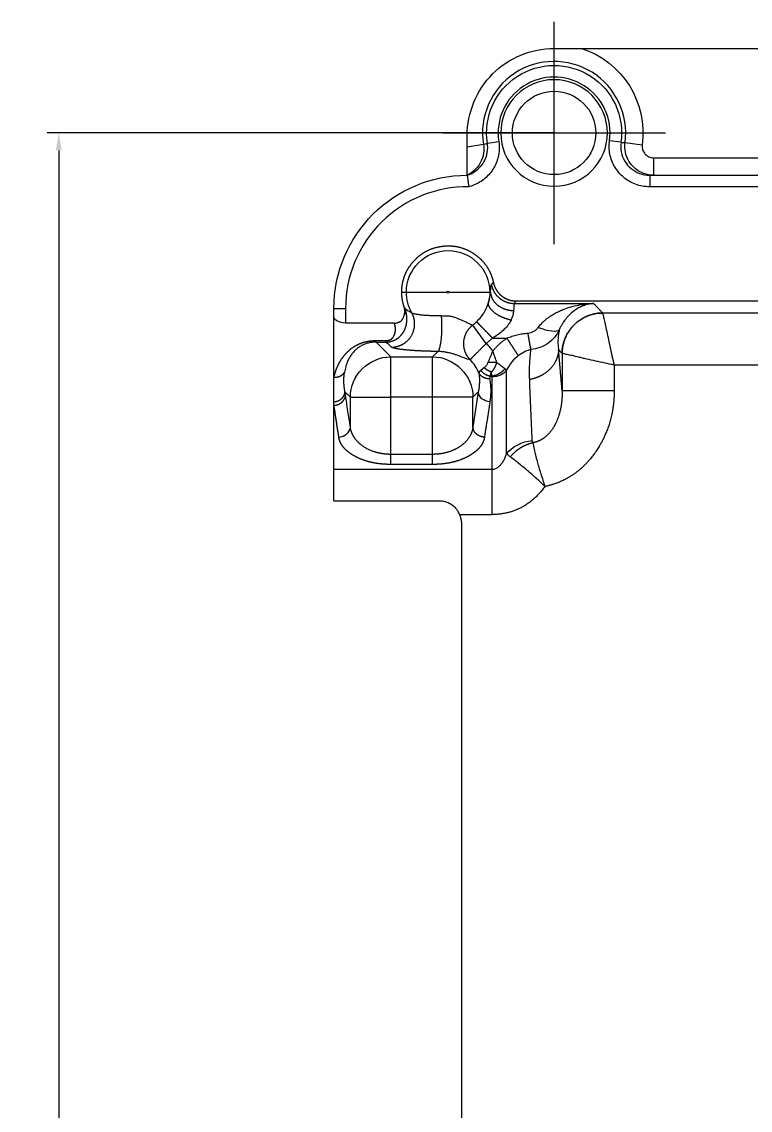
# Model space of a CAD drawing. Header units: millimetres. Extents: x 958 to 3026, y 447 to 1692.
# Drawn here: x 1349 to 1411.9, y 968.7 to 1062.7 of the extents above; entities that cross this region are included whole.
import ezdxf
from ezdxf.lldxf.tags import DXFTag

# ---------------------------------------------------------------- set-up
doc = ezdxf.new("R2010")
doc.units = ezdxf.units.MM
for name, color, linetype, true_color in [('1', 7, 'Continuous', 0xffffff), ('2', 7, 'Continuous', 0xffffff), ('Top', 7, 'Continuous', 0xffffff)]:
    doc.layers.add(name, color=color, linetype=linetype, true_color=true_color)
doc.layers.add('尺寸线层2', color=3, linetype='Continuous')
doc.styles.get("Standard").update_dxf_attribs({"font": 'txt', "bigfont": 'gbcbig.shx'})
doc.styles.add('标准', font='txt.shx')
tags = doc.linetypes.add('PHANTOM', pattern=[50.5, 18, -6.5, 6.5, -6.5, 6.5, -6.5]).pattern_tags.tags
tags[14:15] = [DXFTag(74, 4), DXFTag(75, 0), DXFTag(340, '0'), DXFTag(46, 0.0), DXFTag(50, 0.0), DXFTag(44, 0.0), DXFTag(45, 0.0)]
tags[12:13] = [DXFTag(74, 4), DXFTag(75, 0), DXFTag(340, '0'), DXFTag(46, 0.0), DXFTag(50, 0.0), DXFTag(44, 0.0), DXFTag(45, 0.0)]
tags[10:11] = [DXFTag(74, 4), DXFTag(75, 0), DXFTag(340, '0'), DXFTag(46, 0.0), DXFTag(50, 0.0), DXFTag(44, 0.0), DXFTag(45, 0.0)]
tags[8:9] = [DXFTag(74, 4), DXFTag(75, 0), DXFTag(340, '0'), DXFTag(46, 0.0), DXFTag(50, 0.0), DXFTag(44, 0.0), DXFTag(45, 0.0)]
tags[6:7] = [DXFTag(74, 4), DXFTag(75, 0), DXFTag(340, '0'), DXFTag(46, 0.0), DXFTag(50, 0.0), DXFTag(44, 0.0), DXFTag(45, 0.0)]
tags[4:5] = [DXFTag(74, 4), DXFTag(75, 0), DXFTag(340, '0'), DXFTag(46, 0.0), DXFTag(50, 0.0), DXFTag(44, 0.0), DXFTag(45, 0.0)]
doc.dimstyles.new('小粟 Standard', dxfattribs={"dimtxt": 2.5, "dimasz": 1.5, "dimexe": 1, "dimexo": 0.05, "dimgap": 0.3, "dimtad": 1, "dimzin": 0, "dimdsep": 46, "dimtxsty": 'Standard', "dimcen": 0.09, "dimadec": 1, "dimazin": 0, "dimtfac": 1, "dimtmove": 0, "dimatfit": 3, "dimfxl": 1, "dimtolj": 1, "dimtzin": 0, "dimlwd": 13, "dimlwe": 13, "dimarcsym": 0})

# ---------------------------------------------------------------- blocks, each defined once
blk = doc.blocks.new('*D81')
at = {"layer": 'Defpoints', "color": 0}
for p in [(1394.926, 1053.088), (1352.177, 865.088), (1394.926, 865.088)]:
    blk.add_point(p, dxfattribs=at)
at = {"layer": '尺寸线层2', "color": 0, "lineweight": 13}
for p, q in [((1394.876, 1053.088), (1351.177, 1053.088)), ((1352.177, 1051.588), (1352.177, 866.588)), ((1394.876, 865.088), (1351.177, 865.088))]:
    blk.add_line(p, q, dxfattribs=at)
at = {"layer": '尺寸线层2', "color": 0}
for points in [[(1351.927, 1051.588), (1352.427, 1051.588), (1352.177, 1053.088)], [(1351.927, 866.588), (1352.427, 866.588), (1352.177, 865.088)]]:
    blk.add_solid(points, dxfattribs=at)
at = {"layer": '尺寸线层2', "color": 0, "insert": (1350.627, 959.088), "char_height": 2.5, "attachment_point": 5, "rotation": 90, "style": '标准'}
blk.add_mtext('\\A1;188.00', dxfattribs=at)

msp = doc.modelspace()

# ---------------------------------------------------------------- linework, layer by layer
at = {"layer": '1', "color": 5, "linetype": 'PHANTOM', "lineweight": 13, "ltscale": 0.12}
msp.add_line((1385.326, 1053.088), (1404.526, 1053.088), dxfattribs=at)
at = {"layer": '2', "color": 7, "linetype": 'Continuous', "lineweight": 20}
for p, q in [((1397.291, 1060.388), (1451.562, 1060.388)), ((1403.181, 1049.438), (1445.672, 1049.438)), ((1391.642, 1038.591), (1460.962, 1038.591)), ((1375.926, 1037.245), (1375.926, 1037.938)), ((1381.132, 1036.672), (1376.926, 1036.672)), ((1375.926, 1021.338), (1384.926, 1021.338)), ((1386.926, 1019.338), (1386.926, 898.838))]:
    msp.add_line(p, q, dxfattribs=at)
at = {"layer": '2', "color": 155, "linetype": 'Continuous', "lineweight": 13}
for p, q in [((1388.83, 1052.101), (1387.426, 1051.874)), ((1389.165, 1052.207), (1390.153, 1052.358)), ((1400.699, 1052.283), (1399.709, 1052.421)), ((1401.047, 1052.269), (1402.532, 1052.071)), ((1403.525, 1049.438), (1403.525, 1050.938)), ((1403.525, 1050.938), (1413.226, 1050.938)), ((1403.181, 1049.438), (1403.181, 1048.438)), ((1445.672, 1048.438), (1403.181, 1048.438)), ((1381.776, 1039.338), (1382.176, 1039.338)), ((1382.176, 1039.338), (1385.672, 1039.338)), ((1385.881, 1039.338), (1389.377, 1039.338)), ((1389.377, 1039.338), (1389.436, 1039.338)), ((1375.926, 1037.938), (1376.926, 1037.938)), ((1376.926, 1037.938), (1376.926, 1036.672)), ((1391.478, 1038.373), (1398.336, 1038.373)), ((1413.214, 1037.541), (1399.113, 1037.541)), ((1389.076, 1034.922), (1387.899, 1036.498)), ((1379.556, 1035.164), (1380.407, 1035.164)), ((1379.556, 1035.036), (1380.407, 1035.036)), ((1389.611, 1035.377), (1390.854, 1035.377)), ((1380.83, 1030.275), (1380.83, 1033.762)), ((1380.83, 1033.762), (1384.433, 1033.762)), ((1384.433, 1030.275), (1384.433, 1033.762)), ((1395.617, 1034.046), (1395.617, 1030.838)), ((1413.214, 1033.047), (1400.111, 1033.047)), ((1400.111, 1033.047), (1400.111, 1030.838)), ((1389.4, 1032.087), (1389.563, 1032.087)), ((1389.58, 1024.052), (1389.58, 1032.024)), ((1390.827, 1025.39), (1390.827, 1032.603)), ((1377.343, 1030.275), (1380.83, 1030.275)), ((1377.343, 1027.692), (1377.343, 1030.275)), ((1384.433, 1030.275), (1380.83, 1030.275)), ((1380.83, 1025.34), (1380.83, 1030.275)), ((1387.92, 1030.275), (1384.433, 1030.275)), ((1384.433, 1025.34), (1384.433, 1030.275)), ((1387.92, 1027.692), (1387.92, 1030.275)), ((1384.433, 1025.34), (1380.83, 1025.34)), ((1384.433, 1024.472), (1380.83, 1024.472)), ((1375.926, 1024.052), (1389.58, 1024.052)), ((1386.756, 1020.147), (1389.58, 1020.147))]:
    msp.add_line(p, q, dxfattribs=at)
at = {"layer": '2', "color": 7, "linetype": 'Continuous', "lineweight": 20, "extrusion": (0, 0, -1)}
msp.add_circle((-1394.926, 1053.088), 4.6, dxfattribs=at)
at = {"layer": '2', "color": 7, "linetype": 'Continuous', "lineweight": 20}
msp.add_circle((1394.926, 1053.088), 3.6, dxfattribs=at)
at = {"layer": '2', "color": 155, "linetype": 'Continuous', "lineweight": 13, "extrusion": (0, 0, -1)}
for centre, radius, start, end in [((-1394.926, 1053.088), 7.673, 107.9493, 187.62041), ((-1394.926, 1053.088), 5.828, 351.30398, 187.94053), ((-1385.776, 1039.338), 3.6, 0, 180), ((-1385.776, 1039.338), 3.6, 330.55621, 0), ((-1385.776, 1039.338), 3.6, 180, 194.0354)]:
    msp.add_arc(centre, radius, start, end, dxfattribs=at)
at = {"layer": '2', "color": 155, "linetype": 'Continuous', "lineweight": 13}
for centre, radius, start, end in [((1394.926, 1053.088), 6.176, 352.37959, 189.19743), ((1394.926, 1053.088), 4.829, 352.05947, 188.69602), ((1387.426, 1037.938), 10.5, 89.26456, 180), ((1385.776, 1039.338), 3.546, 306.76925, 314.06672)]:
    msp.add_arc(centre, radius, start, end, dxfattribs=at)
at = {"layer": '2', "color": 7, "linetype": 'Continuous', "lineweight": 20, "extrusion": (0, 0, -1)}
msp.add_arc((-1387.426, 1037.938), 11.5, 0, 90, dxfattribs=at)
msp.add_ellipse((1376.926, 1037.245), major_axis=(-1, 0), ratio=0.572705, start_param=4.712389, end_param=6.283185, dxfattribs=at)
at = {"layer": '2', "color": 7, "linetype": 'Continuous', "lineweight": 20}
for points, degree, knots in [([(1387.426, 1052.87), (1387.426, 1054.826), (1388.237, 1056.793), (1390.997, 1059.567), (1392.941, 1060.388), (1394.926, 1060.388)], 3, [0, 0, 0, 0, 0.5, 0.5, 1, 1, 1, 1]), ([(1387.426, 1049.438), (1387.695, 1049.521), (1387.953, 1049.652), (1388.405, 1049.987), (1388.606, 1050.195), (1388.921, 1050.66), (1389.04, 1050.923), (1389.183, 1051.466), (1389.209, 1051.753), (1389.181, 1052.09), (1389.174, 1052.149), (1389.165, 1052.207)], 3, [0, 0, 0, 0, 0.238108, 0.238108, 0.476186, 0.476186, 0.713868, 0.713868, 0.950917, 0.950917, 1, 1, 1, 1]), ([(1388.83, 1052.101), (1388.87, 1051.855), (1388.873, 1051.601), (1388.8, 1051.077), (1388.713, 1050.803), (1388.504, 1050.398), (1388.406, 1050.249), (1388.117, 1049.897), (1387.899, 1049.708), (1387.584, 1049.517), (1387.506, 1049.476), (1387.426, 1049.438)], 3, [0, 0, 0, 0, 0.232104, 0.232104, 0.493545, 0.493545, 0.656704, 0.656704, 0.91872, 0.91872, 1, 1, 1, 1]), ([(1387.426, 1049.438), (1387.426, 1049.438), (1387.426, 1049.794), (1387.426, 1050.769), (1387.426, 1051.333), (1387.426, 1051.874)], 3, [0, 0, 0, 0, 0.5, 0.5, 1, 1, 1, 1]), ([(1400.699, 1052.283), (1400.66, 1052.006), (1400.669, 1051.719), (1400.779, 1051.171), (1400.882, 1050.903), (1401.168, 1050.422), (1401.355, 1050.203), (1401.784, 1049.844), (1402.033, 1049.698), (1402.576, 1049.494), (1402.881, 1049.438), (1403.181, 1049.438)], 3, [0, 0, 0, 0, 0.196836, 0.196836, 0.393701, 0.393701, 0.590716, 0.590716, 0.78805, 0.78805, 1, 1, 1, 1]), ([(1403.525, 1049.438), (1403.23, 1049.438), (1402.931, 1049.492), (1402.392, 1049.692), (1402.143, 1049.836), (1401.713, 1050.193), (1401.526, 1050.411), (1401.238, 1050.89), (1401.134, 1051.158), (1401.028, 1051.667), (1401.014, 1051.913), (1401.038, 1052.192), (1401.042, 1052.231), (1401.047, 1052.269)], 3, [0, 0, 0, 0, 0.209183, 0.209183, 0.407177, 0.407177, 0.605007, 0.605007, 0.802825, 0.802825, 0.972788, 0.972788, 1, 1, 1, 1]), ([(1387.426, 1049.438), (1387.426, 1049.438), (1387.429, 1049.419), (1387.44, 1049.346), (1387.448, 1049.292), (1387.468, 1049.154), (1387.48, 1049.069), (1387.505, 1048.882), (1387.519, 1048.776), (1387.542, 1048.596), (1387.551, 1048.522), (1387.56, 1048.446), (1387.561, 1048.441), (1387.561, 1048.437)], 3, [0, 0, 0, 0, 0.212186, 0.212186, 0.424299, 0.424299, 0.637549, 0.637549, 0.852986, 0.852986, 0.992128, 0.992128, 1, 1, 1, 1]), ([(1381.776, 1039.338), (1381.776, 1039.53), (1381.808, 1039.901), (1381.905, 1040.44), (1382.117, 1040.993), (1382.311, 1041.357), (1382.583, 1041.769), (1382.995, 1042.227), (1383.361, 1042.54), (1383.819, 1042.856), (1384.461, 1043.14), (1385.076, 1043.287), (1385.642, 1043.346), (1386.123, 1043.334), (1386.675, 1043.262), (1387.343, 1043.044), (1387.898, 1042.741), (1388.268, 1042.473), (1388.593, 1042.195), (1388.97, 1041.781), (1389.333, 1041.224), (1389.54, 1040.717), (1389.648, 1040.36), (1389.689, 1040.172)], 2, [0, 0, 0, 0.03125, 0.0625, 0.125, 0.165816, 0.196429, 0.25, 0.296647, 0.331633, 0.392857, 0.454082, 0.5, 0.546647, 0.581633, 0.642857, 0.704082, 0.75, 0.778571, 0.821429, 0.875, 0.9375, 0.96875, 1, 1, 1]), ([(1389.689, 1040.172), (1389.707, 1040.086), (1389.756, 1039.921), (1389.849, 1039.685), (1390.036, 1039.38), (1390.268, 1039.131), (1390.448, 1038.985), (1390.61, 1038.872), (1390.84, 1038.75), (1391.131, 1038.647), (1391.381, 1038.605), (1391.553, 1038.591), (1391.642, 1038.591)], 2, [0, 0, 0, 0.0625, 0.125, 0.25, 0.392857, 0.5, 0.557143, 0.642857, 0.75, 0.875, 0.9375, 1, 1, 1]), ([(1382.036, 1037.963), (1382.135, 1037.887), (1382.332, 1037.735), (1382.538, 1037.624), (1382.641, 1037.568)], 3, [0, 0, 0, 0, 0.500087, 1, 1, 1, 1]), ([(1382.641, 1037.568), (1382.655, 1037.559), (1382.683, 1037.541), (1382.765, 1037.513), (1382.871, 1037.485), (1383.044, 1037.449), (1383.306, 1037.409), (1383.673, 1037.371), (1384.062, 1037.345), (1384.451, 1037.329), (1384.773, 1037.322), (1385.022, 1037.318), (1385.144, 1037.315), (1385.205, 1037.314)], 3, [0, 0, 0, 0, 0.078195, 0.155215, 0.230722, 0.304409, 0.445147, 0.576022, 0.696277, 0.806068, 0.906551, 0.953978, 1, 1, 1, 1]), ([(1385.205, 1037.314), (1385.311, 1037.314), (1385.507, 1037.313), (1385.747, 1037.307), (1385.919, 1037.286), (1386.043, 1037.264), (1386.168, 1037.235), (1386.341, 1037.185), (1386.566, 1037.104), (1386.837, 1036.991), (1387.113, 1036.865), (1387.405, 1036.725), (1387.697, 1036.569), (1387.827, 1036.523), (1387.899, 1036.498)], 3, [0, 0, 0, 0, 0.080827, 0.147856, 0.179073, 0.210781, 0.243591, 0.278039, 0.35349, 0.439708, 0.538003, 0.648729, 0.803704, 1, 1, 1, 1]), ([(1387.674, 1033.518), (1387.445, 1033.758), (1387.267, 1034.048), (1387.152, 1034.373), (1387.065, 1035.056), (1387.254, 1035.72), (1387.417, 1036.027), (1387.637, 1036.29), (1387.899, 1036.498)], 5, [0, 0, 0, 0, 0, 0, 0.5, 0.5, 0.5, 1, 1, 1, 1, 1, 1]), ([(1377.343, 1030.275), (1377.35, 1031.184), (1377.729, 1032.087), (1379.018, 1033.376), (1379.921, 1033.755), (1380.83, 1033.762)], 3, [0, 0, 0, 0, 0.5, 0.5, 1, 1, 1, 1]), ([(1384.433, 1033.762), (1385.342, 1033.755), (1386.245, 1033.376), (1387.534, 1032.087), (1387.913, 1031.184), (1387.92, 1030.275)], 3, [0, 0, 0, 0, 0.5, 0.5, 1, 1, 1, 1]), ([(1389.247, 1033.289), (1389.311, 1033.443), (1389.41, 1033.677), (1389.541, 1034.006), (1389.606, 1034.177), (1389.639, 1034.263)], 3, [0, 0, 0, 0, 0.489639, 0.742169, 1, 1, 1, 1]), ([(1393.079, 1026.351), (1393.117, 1026.166), (1393.206, 1025.734), (1393.436, 1024.801), (1393.713, 1023.856), (1393.95, 1023.117), (1394.078, 1022.744), (1394.139, 1022.566)], 3, [0, 0, 0, 0, 0.214869, 0.501819, 0.750841, 0.881728, 1, 1, 1, 1]), ([(1389.58, 1024.052), (1389.633, 1024.056), (1389.748, 1024.065), (1389.916, 1024.13), (1390.086, 1024.233), (1390.255, 1024.38), (1390.42, 1024.571), (1390.575, 1024.806), (1390.717, 1025.083), (1390.789, 1025.284), (1390.827, 1025.39)], 3, [0, 0, 0, 0, 0.072689, 0.155556, 0.252437, 0.365614, 0.496386, 0.645474, 0.813272, 1, 1, 1, 1]), ([(1394.139, 1022.566), (1393.897, 1022.796), (1393.324, 1023.338), (1392.436, 1024.112), (1391.651, 1024.744), (1391.298, 1025.008), (1391.15, 1025.12)], 3, [0, 0, 0, 0, 0.210322, 0.497857, 0.788312, 1, 1, 1, 1]), ([(1384.926, 1021.338), (1384.98, 1021.337), (1385.086, 1021.336), (1385.289, 1021.317), (1385.62, 1021.255), (1386.058, 1021.066), (1386.403, 1020.742), (1386.623, 1020.423), (1386.711, 1020.241), (1386.756, 1020.147)], 3, [0, 0, 0, 0, 0.069034, 0.135664, 0.262803, 0.501605, 0.74036, 0.866719, 1, 1, 1, 1])]:
    msp.add_open_spline(points, degree=degree, knots=knots, dxfattribs=at)
for points, degree in [([(1394.926, 1060.388), (1395.715, 1060.388), (1396.503, 1060.388), (1397.291, 1060.388)], 3), ([(1387.426, 1051.874), (1387.426, 1052.206), (1387.426, 1052.538), (1387.426, 1052.87)], 3), ([(1381.971, 1038.105), (1381.776, 1038.706), (1381.776, 1039.338)], 2), ([(1382.008, 1037.407), (1382.087, 1037.748), (1381.971, 1038.105)], 2), ([(1375.926, 1036.672), (1375.926, 1037.245)], 1), ([(1375.926, 1031.972), (1375.926, 1036.672)], 1), ([(1381.132, 1036.672), (1381.837, 1036.672), (1382.008, 1037.407)], 2), ([(1389.984, 1033.27), (1389.873, 1033.573), (1389.754, 1033.908), (1389.639, 1034.263)], 3), ([(1375.926, 1029.874), (1375.926, 1031.972)], 1), ([(1375.926, 1029.576), (1375.926, 1029.874)], 1), ([(1375.926, 1024.052), (1375.926, 1029.576)], 1), ([(1375.926, 1021.338), (1375.926, 1023.129), (1375.926, 1024.052)], 2), ([(1386.756, 1020.147), (1386.926, 1019.761), (1386.926, 1019.338)], 2)]:
    msp.add_open_spline(points, degree=degree, dxfattribs=at)
at = {"layer": '2', "color": 155, "linetype": 'Continuous', "lineweight": 13}
for points, degree, knots in [([(1390.153, 1052.358), (1390.212, 1051.971), (1390.205, 1051.569), (1390.06, 1050.799), (1389.921, 1050.422), (1389.53, 1049.743), (1389.273, 1049.433), (1388.679, 1048.921), (1388.333, 1048.712), (1387.968, 1048.569), (1387.835, 1048.517), (1387.699, 1048.473), (1387.561, 1048.437)], 3, [0, 0, 0, 0, 0.229223, 0.229223, 0.458433, 0.458433, 0.687833, 0.687833, 0.917553, 0.917553, 0.917553, 1, 1, 1, 1]), ([(1388.83, 1052.101), (1388.884, 1052.121), (1388.938, 1052.14), (1389.05, 1052.176), (1389.107, 1052.192), (1389.165, 1052.207)], 3, [0, 0, 0, 0, 0.485897, 0.485897, 1, 1, 1, 1]), ([(1403.181, 1048.438), (1402.761, 1048.438), (1402.335, 1048.516), (1401.575, 1048.803), (1401.227, 1049.006), (1400.627, 1049.509), (1400.366, 1049.816), (1399.967, 1050.489), (1399.822, 1050.864), (1399.668, 1051.631), (1399.655, 1052.034), (1399.709, 1052.421)], 3, [0, 0, 0, 0, 0.211811, 0.211811, 0.409072, 0.409072, 0.606097, 0.606097, 0.803046, 0.803046, 1, 1, 1, 1]), ([(1400.699, 1052.283), (1400.769, 1052.28), (1400.84, 1052.277), (1400.957, 1052.273), (1401.002, 1052.271), (1401.047, 1052.269)], 3, [0, 0, 0, 0, 0.610092, 0.610092, 1, 1, 1, 1]), ([(1402.532, 1052.071), (1402.517, 1051.96), (1402.521, 1051.845), (1402.567, 1051.626), (1402.609, 1051.519), (1402.724, 1051.327), (1402.799, 1051.24), (1402.971, 1051.097), (1403.071, 1051.04), (1403.287, 1050.96), (1403.407, 1050.938), (1403.525, 1050.938)], 3, [0, 0, 0, 0, 0.197615, 0.197615, 0.395225, 0.395225, 0.592913, 0.592913, 0.790839, 0.790839, 1, 1, 1, 1]), ([(1389.269, 1038.465), (1389.311, 1038.628), (1389.399, 1038.971), (1389.423, 1039.212), (1389.436, 1039.338)], 3, [0, 0, 0, 0, 0.475977, 1, 1, 1, 1]), ([(1389.436, 1039.338), (1389.444, 1039.429), (1389.459, 1039.617), (1389.468, 1039.819), (1389.483, 1039.965), (1389.502, 1039.997), (1389.512, 1040.014)], 3, [0, 0, 0, 0, 0.225632, 0.466183, 0.723464, 1, 1, 1, 1]), ([(1389.436, 1039.338), (1389.446, 1039.094), (1389.514, 1038.85), (1389.641, 1038.617), (1390.001, 1038.201), (1390.525, 1037.916), (1390.818, 1037.815), (1391.126, 1037.761), (1391.434, 1037.754)], 5, [0, 0, 0, 0, 0, 0, 0.5, 0.5, 0.5, 1, 1, 1, 1, 1, 1]), ([(1388.243, 1036.79), (1388.375, 1036.929), (1388.628, 1037.195), (1388.92, 1037.635), (1389.139, 1038.063), (1389.227, 1038.334), (1389.269, 1038.465)], 3, [0, 0, 0, 0, 0.277348, 0.5346, 0.774236, 1, 1, 1, 1]), ([(1391.207, 1036.939), (1390.885, 1037.005), (1390.563, 1037.107), (1390.26, 1037.24), (1389.726, 1037.555), (1389.389, 1037.926), (1389.281, 1038.116), (1389.242, 1038.299), (1389.269, 1038.465)], 5, [0, 0, 0, 0, 0, 0, 0.5, 0.5, 0.5, 1, 1, 1, 1, 1, 1]), ([(1380.407, 1035.036), (1380.65, 1035.037), (1380.902, 1035.081), (1381.08, 1035.157), (1381.35, 1035.295), (1381.545, 1035.451), (1381.62, 1035.519), (1381.831, 1035.739), (1381.972, 1035.966), (1382.048, 1036.121), (1382.22, 1036.585), (1382.254, 1037.051), (1382.23, 1037.358), (1382.161, 1037.663), (1382.036, 1037.963)], 5, [0, 0, 0, 0, 0, 0, 0.149571, 0.149571, 0.149571, 0.26429, 0.26429, 0.26429, 0.511428, 0.511428, 0.511428, 1, 1, 1, 1, 1, 1]), ([(1380.901, 1034.594), (1381.315, 1034.598), (1381.728, 1034.709), (1382.104, 1034.928), (1382.708, 1035.537), (1382.942, 1036.362), (1382.948, 1036.795), (1382.841, 1037.208), (1382.641, 1037.568)], 5, [0, 0, 0, 0, 0, 0, 0.5, 0.5, 0.5, 1, 1, 1, 1, 1, 1]), ([(1391.434, 1037.754), (1391.425, 1037.689), (1391.409, 1037.563), (1391.35, 1037.294), (1391.263, 1037.079), (1391.207, 1036.939)], 3, [0, 0, 0, 0, 0.27217, 0.529425, 1, 1, 1, 1]), ([(1391.478, 1038.373), (1391.47, 1038.336), (1391.455, 1038.258), (1391.441, 1037.926), (1391.434, 1037.754)], 3, [0, 0, 0, 0, 0.482309, 1, 1, 1, 1]), ([(1393.56, 1036.306), (1393.675, 1036.449), (1393.858, 1036.673), (1394.151, 1036.937), (1394.413, 1037.145), (1394.707, 1037.346), (1395.035, 1037.539), (1395.395, 1037.72), (1395.855, 1037.912), (1396.406, 1038.094), (1397.04, 1038.244), (1397.682, 1038.341), (1398.118, 1038.362), (1398.336, 1038.373)], 3, [0, 0, 0, 0, 0.09495, 0.149784, 0.209628, 0.274523, 0.344472, 0.419454, 0.499427, 0.624826, 0.750178, 0.875275, 1, 1, 1, 1]), ([(1398.336, 1038.373), (1398.206, 1038.357), (1397.942, 1038.326), (1397.539, 1038.211), (1397.205, 1038.07), (1396.943, 1037.926), (1396.673, 1037.752), (1396.401, 1037.537), (1396.13, 1037.269), (1395.946, 1037.057), (1395.777, 1036.833), (1395.625, 1036.597), (1395.49, 1036.355), (1395.413, 1036.181), (1395.375, 1036.097)], 3, [0, 0, 0, 0, 0.120819, 0.244398, 0.370496, 0.434406, 0.498823, 0.643578, 0.710943, 0.775016, 0.835865, 0.893572, 0.94824, 1, 1, 1, 1]), ([(1395.617, 1034.046), (1395.619, 1034.959), (1395.997, 1035.867), (1397.291, 1037.161), (1398.199, 1037.539), (1399.113, 1037.541)], 3, [0, 0, 0, 0, 0.5, 0.5, 1, 1, 1, 1]), ([(1399.113, 1037.541), (1398.565, 1037.539), (1398.017, 1037.43), (1397.497, 1037.214), (1396.569, 1036.59), (1395.944, 1035.662), (1395.728, 1035.142), (1395.619, 1034.594), (1395.618, 1034.046)], 5, [0, 0, 0, 0, 0, 0, 0.5, 0.5, 0.5, 1, 1, 1, 1, 1, 1]), ([(1399.113, 1037.541), (1399.119, 1037.513), (1399.133, 1037.456), (1399.197, 1037.177), (1399.292, 1036.741), (1399.423, 1036.15), (1399.575, 1035.441), (1399.738, 1034.661), (1399.913, 1033.852), (1400.046, 1033.311), (1400.111, 1033.047)], 3, [0, 0, 0, 0, 0.115451, 0.238338, 0.367175, 0.499908, 0.630224, 0.758309, 0.88209, 1, 1, 1, 1]), ([(1380.407, 1035.164), (1380.427, 1035.164), (1380.466, 1035.166), (1380.524, 1035.17), (1380.602, 1035.181), (1380.671, 1035.198), (1380.741, 1035.222), (1380.81, 1035.255), (1380.887, 1035.301), (1380.962, 1035.366), (1381.014, 1035.424), (1381.07, 1035.499), (1381.139, 1035.63), (1381.191, 1035.785), (1381.208, 1035.86), (1381.253, 1036.057), (1381.224, 1036.362), (1381.174, 1036.568), (1381.132, 1036.672)], 2, [0, 0, 0, 0.015625, 0.03125, 0.0625, 0.098214, 0.125, 0.165816, 0.196429, 0.25, 0.290816, 0.321429, 0.375, 0.446429, 0.5, 0.5, 0.75, 0.875, 1, 1, 1]), ([(1384.894, 1034.223), (1384.967, 1034.258), (1385.04, 1034.4), (1385.106, 1034.645), (1385.214, 1035.296), (1385.256, 1036.133), (1385.257, 1036.565), (1385.239, 1036.969), (1385.205, 1037.314)], 5, [0, 0, 0, 0, 0, 0, 0.5, 0.5, 0.5, 1, 1, 1, 1, 1, 1]), ([(1388.243, 1036.79), (1388.278, 1036.754), (1388.346, 1036.684), (1388.446, 1036.581), (1388.7, 1036.318), (1389.039, 1035.967), (1389.224, 1035.776), (1389.418, 1035.576), (1389.611, 1035.377)], 5, [0, 0, 0, 0, 0, 0, 0.5, 0.5, 0.5, 1, 1, 1, 1, 1, 1]), ([(1391.207, 1036.939), (1391.134, 1036.805), (1390.982, 1036.525), (1390.621, 1036.117), (1390.164, 1035.72), (1389.801, 1035.496), (1389.611, 1035.377)], 3, [0, 0, 0, 0, 0.217656, 0.452488, 0.711402, 1, 1, 1, 1]), ([(1390.854, 1035.377), (1390.999, 1035.431), (1391.29, 1035.539), (1391.739, 1035.663), (1392.2, 1035.76), (1392.513, 1035.798), (1392.67, 1035.816)], 3, [0, 0, 0, 0, 0.247359, 0.495826, 0.746338, 1, 1, 1, 1]), ([(1392.67, 1035.816), (1392.848, 1035.851), (1393.11, 1035.902), (1393.399, 1036.108), (1393.506, 1036.239), (1393.56, 1036.306)], 3, [0, 0, 0, 0, 0.507275, 0.748868, 1, 1, 1, 1]), ([(1395.375, 1036.097), (1395.247, 1035.869), (1394.99, 1035.414), (1394.403, 1034.891), (1393.709, 1034.515), (1393.189, 1034.43), (1392.931, 1034.389)], 3, [0, 0, 0, 0, 0.251632, 0.50278, 0.752553, 1, 1, 1, 1]), ([(1395.375, 1036.097), (1395.346, 1035.953), (1395.287, 1035.666), (1395.254, 1035.229), (1395.258, 1034.795), (1395.293, 1034.514), (1395.31, 1034.374)], 3, [0, 0, 0, 0, 0.250867, 0.501203, 0.750931, 1, 1, 1, 1]), ([(1375.926, 1031.972), (1375.971, 1032.181), (1376.118, 1032.673), (1376.442, 1033.395), (1376.738, 1033.778), (1376.845, 1033.916), (1377.129, 1034.228), (1377.439, 1034.488), (1377.766, 1034.714), (1378.058, 1034.857), (1378.265, 1034.945), (1378.555, 1035.04), (1378.921, 1035.121), (1379.233, 1035.154), (1379.446, 1035.164), (1379.556, 1035.164)], 2, [0, 0, 0, 0.1, 0.25, 0.5, 0.5, 0.55, 0.625, 0.675, 0.75, 0.778571, 0.821429, 0.875, 0.9375, 0.96875, 1, 1, 1]), ([(1379.556, 1035.036), (1379.455, 1035.033), (1379.247, 1035.027), (1378.941, 1034.972), (1378.645, 1034.885), (1378.359, 1034.76), (1378.088, 1034.598), (1377.833, 1034.401), (1377.601, 1034.169), (1377.396, 1033.908), (1377.217, 1033.614), (1377.058, 1033.275), (1376.922, 1032.88), (1376.868, 1032.597), (1376.839, 1032.447)], 3, [0, 0, 0, 0, 0.042093, 0.086996, 0.136992, 0.193728, 0.258313, 0.331486, 0.413742, 0.505423, 0.602792, 0.717696, 0.850127, 1, 1, 1, 1]), ([(1380.407, 1035.164), (1380.407, 1035.143), (1380.407, 1035.123), (1380.407, 1035.106), (1380.407, 1035.076), (1380.407, 1035.054), (1380.407, 1035.046), (1380.407, 1035.04), (1380.407, 1035.036)], 5, [0, 0, 0, 0, 0, 0, 0.5, 0.5, 0.5, 1, 1, 1, 1, 1, 1]), ([(1384.894, 1034.223), (1384.686, 1034.226), (1384.287, 1034.235), (1383.714, 1034.252), (1382.968, 1034.288), (1382.35, 1034.334), (1382.11, 1034.357), (1381.812, 1034.386), (1381.415, 1034.442), (1381.134, 1034.497), (1380.99, 1034.544), (1380.922, 1034.577), (1380.901, 1034.594)], 2, [0, 0, 0, 0.0625, 0.125, 0.25, 0.392857, 0.5, 0.5, 0.642857, 0.75, 0.875, 0.9375, 1, 1, 1]), ([(1387.674, 1033.518), (1387.6, 1033.528), (1387.459, 1033.549), (1387.158, 1033.671), (1386.865, 1033.786), (1386.625, 1033.876), (1386.368, 1033.963), (1386.095, 1034.044), (1385.807, 1034.115), (1385.507, 1034.171), (1385.198, 1034.21), (1384.995, 1034.218), (1384.894, 1034.223)], 3, [0, 0, 0, 0, 0.21436, 0.413518, 0.511164, 0.599301, 0.67884, 0.750955, 0.817144, 0.879257, 0.939445, 1, 1, 1, 1]), ([(1391.841, 1033.868), (1391.654, 1033.704), (1391.241, 1033.341), (1390.974, 1032.864), (1390.827, 1032.603)], 3, [0, 0, 0, 0, 0.451705, 1, 1, 1, 1]), ([(1392.931, 1034.389), (1392.761, 1034.341), (1392.367, 1034.231), (1392.032, 1034), (1391.841, 1033.868)], 3, [0, 0, 0, 0, 0.431039, 1, 1, 1, 1]), ([(1392.818, 1031.808), (1392.818, 1031.808), (1392.802, 1032.245), (1392.789, 1033.1), (1392.884, 1033.967), (1392.931, 1034.389)], 3, [0, 0, 0, 0, 0.000019, 0.514273, 1, 1, 1, 1]), ([(1395.31, 1034.374), (1395.301, 1034.013), (1395.219, 1033.653), (1395.067, 1033.306), (1394.634, 1032.671), (1393.986, 1032.194), (1393.619, 1032.006), (1393.225, 1031.877), (1392.818, 1031.808)], 5, [0, 0, 0, 0, 0, 0, 0.500507, 0.500507, 0.500507, 1, 1, 1, 1, 1, 1]), ([(1400.111, 1033.047), (1399.847, 1033.105), (1399.304, 1033.223), (1398.496, 1033.392), (1397.849, 1033.533), (1397.367, 1033.645), (1396.94, 1033.756), (1396.473, 1033.871), (1396.031, 1033.963), (1395.725, 1034.024), (1395.633, 1034.042), (1395.618, 1034.046), (1395.618, 1034.046)], 3, [0, 0, 0, 0, 0.117355, 0.24096, 0.369168, 0.434425, 0.500011, 0.616687, 0.740704, 0.869525, 0.999995, 1, 1, 1, 1]), ([(1388.437, 1032.362), (1388.339, 1032.572), (1388.142, 1032.995), (1387.831, 1033.342), (1387.674, 1033.518)], 3, [0, 0, 0, 0, 0.495152, 1, 1, 1, 1]), ([(1388.891, 1032.832), (1388.963, 1032.897), (1389.097, 1033.016), (1389.2, 1033.203), (1389.247, 1033.289)], 3, [0, 0, 0, 0, 0.542103, 1, 1, 1, 1]), ([(1389.563, 1032.087), (1389.555, 1032.138), (1389.538, 1032.24), (1389.521, 1032.374), (1389.513, 1032.441)], 3, [0, 0, 0, 0, 0.499985, 1, 1, 1, 1]), ([(1393.045, 1026.535), (1392.963, 1028.293), (1392.882, 1030.051), (1392.818, 1031.808), (1392.818, 1031.808)], 3, [0, 0, 0, 0, 0.999991, 1, 1, 1, 1]), ([(1395.617, 1030.838), (1395.626, 1030.423), (1395.607, 1030.009), (1395.557, 1029.598), (1395.406, 1028.845), (1395.137, 1028.139), (1394.985, 1027.826), (1394.601, 1027.205), (1394.084, 1026.723), (1393.772, 1026.52), (1393.43, 1026.395), (1393.079, 1026.351)], 5, [0, 0, 0, 0, 0, 0, 0.352583, 0.352583, 0.352583, 0.657222, 0.657222, 0.657222, 1, 1, 1, 1, 1, 1]), ([(1400.111, 1030.838), (1400.111, 1030.147), (1399.936, 1028.835), (1399.411, 1026.97), (1398.711, 1025.864), (1397.859, 1024.52), (1396.145, 1023.283), (1394.856, 1022.719), (1394.139, 1022.566)], 2, [0, 0, 0, 0.125, 0.25, 0.5, 0.5, 0.75, 0.875, 1, 1, 1]), ([(1400.111, 1030.838), (1399.427, 1030.838), (1398.742, 1030.838), (1398.09, 1030.838), (1396.918, 1030.838), (1396.106, 1030.838), (1395.814, 1030.838), (1395.65, 1030.838), (1395.617, 1030.838)], 5, [0, 0, 0, 0, 0, 0, 0.5, 0.5, 0.5, 1, 1, 1, 1, 1, 1]), ([(1380.83, 1025.34), (1380.407, 1025.34), (1379.984, 1025.387), (1379.583, 1025.481), (1378.571, 1025.843), (1377.872, 1026.419), (1377.572, 1026.828), (1377.395, 1027.258), (1377.343, 1027.692)], 5, [0, 0, 0, 0, 0, 0, 0.359295, 0.359295, 0.359295, 1, 1, 1, 1, 1, 1]), ([(1387.92, 1027.692), (1387.886, 1027.403), (1387.796, 1027.115), (1387.65, 1026.835), (1387.169, 1026.206), (1386.362, 1025.696), (1385.785, 1025.46), (1385.108, 1025.34), (1384.433, 1025.34)], 5, [0, 0, 0, 0, 0, 0, 0.427042, 0.427042, 0.427042, 1, 1, 1, 1, 1, 1]), ([(1380.83, 1024.472), (1380.735, 1024.472), (1380.503, 1024.477), (1380.138, 1024.496), (1379.669, 1024.548), (1379.252, 1024.624), (1378.817, 1024.729), (1378.384, 1024.876), (1377.896, 1025.081), (1377.612, 1025.247), (1377.291, 1025.435), (1376.869, 1025.801), (1376.575, 1026.168), (1376.43, 1026.488), (1376.364, 1026.71), (1376.347, 1026.825)], 2, [0, 0, 0, 0.025, 0.0625, 0.125, 0.196429, 0.25, 0.331633, 0.392857, 0.5, 0.5, 0.642857, 0.75, 0.875, 0.9375, 1, 1, 1]), ([(1388.916, 1026.825), (1388.899, 1026.71), (1388.833, 1026.489), (1388.688, 1026.169), (1388.458, 1025.881), (1388.245, 1025.664), (1387.892, 1025.389), (1387.651, 1025.247), (1387.5, 1025.159), (1387.103, 1024.963), (1386.53, 1024.749), (1385.955, 1024.611), (1385.533, 1024.541), (1385.126, 1024.496), (1384.768, 1024.477), (1384.535, 1024.472), (1384.433, 1024.472)], 2, [0, 0, 0, 0.0625, 0.125, 0.25, 0.307143, 0.392857, 0.5, 0.5, 0.557143, 0.642857, 0.75, 0.821429, 0.875, 0.9375, 0.973214, 1, 1, 1]), ([(1391.15, 1025.12), (1391.083, 1025.17), (1390.949, 1025.272), (1390.868, 1025.35), (1390.827, 1025.39)], 3, [0, 0, 0, 0, 0.494213, 1, 1, 1, 1])]:
    msp.add_open_spline(points, degree=degree, knots=knots, dxfattribs=at)
for points, degree in [([(1385.672, 1039.338), (1385.672, 1039.448), (1385.881, 1039.448), (1385.881, 1039.338)], 3), ([(1385.881, 1039.338), (1385.881, 1039.229), (1385.672, 1039.229), (1385.672, 1039.338)], 3), ([(1389.689, 1040.172), (1389.654, 1040.14), (1389.619, 1040.108), (1389.583, 1040.077), (1389.548, 1040.045), (1389.512, 1040.014)], 5), ([(1389.512, 1040.014), (1389.612, 1039.468), (1389.902, 1038.956), (1390.367, 1038.568), (1390.922, 1038.374), (1391.478, 1038.373)], 5), ([(1391.642, 1038.591), (1391.478, 1038.373)], 1), ([(1381.971, 1038.105), (1381.993, 1038.058), (1382.015, 1038.01), (1382.036, 1037.963)], 3), ([(1382.036, 1037.963), (1382.071, 1037.859), (1382.086, 1037.747), (1382.08, 1037.632), (1382.053, 1037.517), (1382.008, 1037.407)], 5), ([(1398.336, 1038.373), (1399.113, 1037.541)], 1), ([(1392.931, 1034.389), (1392.894, 1034.564), (1392.846, 1034.812), (1392.79, 1035.118), (1392.73, 1035.461), (1392.67, 1035.816)], 5), ([(1393.56, 1036.306), (1394.41, 1035.973), (1395.213, 1035.881), (1395.375, 1036.097)], 3), ([(1379.556, 1035.036), (1379.556, 1035.044), (1379.556, 1035.06), (1379.556, 1035.086), (1379.556, 1035.121), (1379.556, 1035.164)], 5), ([(1380.83, 1033.762), (1380.405, 1034.187), (1379.98, 1034.611), (1379.556, 1035.036)], 3), ([(1380.901, 1034.594), (1380.407, 1035.036)], 1), ([(1389.076, 1034.922), (1388.667, 1034.512), (1388.258, 1034.103), (1387.921, 1033.766), (1387.724, 1033.568), (1387.674, 1033.518)], 5), ([(1389.611, 1035.377), (1389.076, 1034.922)], 1), ([(1389.639, 1034.263), (1389.537, 1034.403), (1389.43, 1034.54), (1389.317, 1034.672), (1389.199, 1034.799), (1389.076, 1034.922)], 5), ([(1389.639, 1034.263), (1390.171, 1034.93), (1390.854, 1035.377)], 2), ([(1391.841, 1033.868), (1391.735, 1034.03), (1391.566, 1034.288), (1391.346, 1034.625), (1391.1, 1035.001), (1390.854, 1035.377)], 5), ([(1384.433, 1033.762), (1384.894, 1034.223)], 1), ([(1395.617, 1030.838), (1395.556, 1031.546), (1395.494, 1032.254), (1395.433, 1032.962), (1395.372, 1033.668), (1395.31, 1034.374)], 5), ([(1395.617, 1034.046), (1395.31, 1034.374)], 1), ([(1388.891, 1032.832), (1388.826, 1032.776), (1388.765, 1032.724), (1388.708, 1032.677), (1388.656, 1032.634), (1388.61, 1032.597)], 5), ([(1389.513, 1032.441), (1389.376, 1032.486), (1389.239, 1032.551), (1389.108, 1032.633), (1388.991, 1032.728), (1388.891, 1032.832)], 5), ([(1389.984, 1033.27), (1389.843, 1033.261), (1389.692, 1033.258), (1389.537, 1033.262), (1389.387, 1033.273), (1389.247, 1033.289)], 5), ([(1389.513, 1032.441), (1389.674, 1032.598), (1389.807, 1032.785), (1389.897, 1032.972), (1389.951, 1033.134), (1389.984, 1033.27)], 5), ([(1390.684, 1032.727), (1390.586, 1032.8), (1390.462, 1032.893), (1390.317, 1033.005), (1390.155, 1033.132), (1389.984, 1033.27)], 5), ([(1376.839, 1032.447), (1376.747, 1032.267), (1376.594, 1032.114), (1376.389, 1032.007), (1376.158, 1031.96), (1375.926, 1031.972)], 5), ([(1376.877, 1030.741), (1376.812, 1031.079), (1376.774, 1031.415), (1376.762, 1031.756), (1376.784, 1032.105), (1376.839, 1032.447)], 5), ([(1388.437, 1032.362), (1388.482, 1032.037), (1388.496, 1031.712), (1388.484, 1031.387), (1388.447, 1031.064), (1388.386, 1030.741)], 5), ([(1388.61, 1032.597), (1388.542, 1032.542), (1388.492, 1032.49), (1388.458, 1032.443), (1388.44, 1032.401), (1388.437, 1032.362)], 5), ([(1389.358, 1031.867), (1389.123, 1031.856), (1388.888, 1031.906), (1388.68, 1032.017), (1388.526, 1032.177), (1388.437, 1032.362)], 5), ([(1389.4, 1032.087), (1389.214, 1032.117), (1389.027, 1032.188), (1388.856, 1032.299), (1388.714, 1032.439), (1388.61, 1032.597)], 5), ([(1389.4, 1032.087), (1389.358, 1031.867)], 1), ([(1389.358, 1031.867), (1389.54, 1030.909), (1389.382, 1029.873)], 2), ([(1389.4, 1032.087), (1389.419, 1032.145), (1389.44, 1032.21), (1389.462, 1032.281), (1389.487, 1032.359), (1389.513, 1032.441)], 5), ([(1390.684, 1032.727), (1390.522, 1032.524), (1390.316, 1032.348), (1390.076, 1032.211), (1389.82, 1032.123), (1389.563, 1032.087)], 5), ([(1389.563, 1032.087), (1389.57, 1032.075), (1389.575, 1032.063), (1389.578, 1032.05), (1389.58, 1032.037), (1389.58, 1032.024)], 5), ([(1390.827, 1032.603), (1390.555, 1032.248), (1390.071, 1032.024), (1389.58, 1032.024)], 3), ([(1390.827, 1032.603), (1390.809, 1032.623), (1390.785, 1032.646), (1390.756, 1032.671), (1390.722, 1032.698), (1390.684, 1032.727)], 5), ([(1375.926, 1029.874), (1376.222, 1029.897), (1376.512, 1030.015), (1376.742, 1030.225), (1376.864, 1030.483), (1376.877, 1030.741)], 5), ([(1375.926, 1029.576), (1376.231, 1029.588), (1376.536, 1029.7), (1376.78, 1029.913), (1376.909, 1030.178), (1376.923, 1030.444)], 5), ([(1376.923, 1030.444), (1376.914, 1030.503), (1376.904, 1030.563), (1376.895, 1030.623), (1376.886, 1030.682), (1376.877, 1030.741)], 5), ([(1376.877, 1030.741), (1377.032, 1030.586), (1377.188, 1030.431), (1377.343, 1030.275)], 3), ([(1377.343, 1027.692), (1377.203, 1028.609), (1377.063, 1029.527), (1376.923, 1030.444)], 3), ([(1388.386, 1030.741), (1388.231, 1029.725), (1388.075, 1028.709), (1387.92, 1027.692)], 3), ([(1388.386, 1030.741), (1387.92, 1030.275)], 1), ([(1389.382, 1029.873), (1388.874, 1029.892), (1388.408, 1030.299), (1388.386, 1030.741)], 3), ([(1376.347, 1026.825), (1375.926, 1029.576)], 1), ([(1389.382, 1029.873), (1388.916, 1026.825)], 1), ([(1376.347, 1026.825), (1376.854, 1026.844), (1377.321, 1027.25), (1377.343, 1027.692)], 3), ([(1388.916, 1026.825), (1388.612, 1026.836), (1388.307, 1026.949), (1388.063, 1027.162), (1387.933, 1027.427), (1387.92, 1027.692)], 5), ([(1390.827, 1025.39), (1391.321, 1026.031), (1392.159, 1026.464), (1393.045, 1026.535)], 3), ([(1391.149, 1025.12), (1391.434, 1025.481), (1391.787, 1025.8), (1392.193, 1026.06), (1392.632, 1026.245), (1393.079, 1026.351)], 5), ([(1393.079, 1026.351), (1393.067, 1026.386), (1393.057, 1026.422), (1393.051, 1026.459), (1393.047, 1026.497), (1393.045, 1026.535)], 5), ([(1380.83, 1024.472), (1380.83, 1024.576), (1380.83, 1024.729), (1380.83, 1024.92), (1380.83, 1025.13), (1380.83, 1025.34)], 5), ([(1384.433, 1024.472), (1384.433, 1024.646), (1384.433, 1024.99), (1384.433, 1025.34)], 3), ([(1389.58, 1020.147), (1389.58, 1021.723), (1389.58, 1023.269), (1389.58, 1024.052)], 3), ([(1394.139, 1022.566), (1392.343, 1020.147), (1389.58, 1020.147)], 2)]:
    msp.add_open_spline(points, degree=degree, dxfattribs=at)
at = {"layer": 'Top', "color": 5, "linetype": 'PHANTOM', "lineweight": 13, "ltscale": 0.12}
msp.add_line((1394.926, 1043.488), (1394.926, 1062.688), dxfattribs=at)

# ---------------------------------------------------------------- dimensions: what is measured, and where the dimension line sits
at = {"layer": '尺寸线层2'}
dim = msp.add_linear_dim(base=(1352.177, 865.088), p1=(1394.926, 1053.088), p2=(1394.926, 865.088), angle=90, dimstyle='小粟 Standard', override={"dimtxsty": '标准'}, dxfattribs=at)
dim.commit()
dim.dimension.update_dxf_attribs({"geometry": '*D81', "text_midpoint": (1350.627, 959.088)})

doc.saveas('drawing.dxf')
